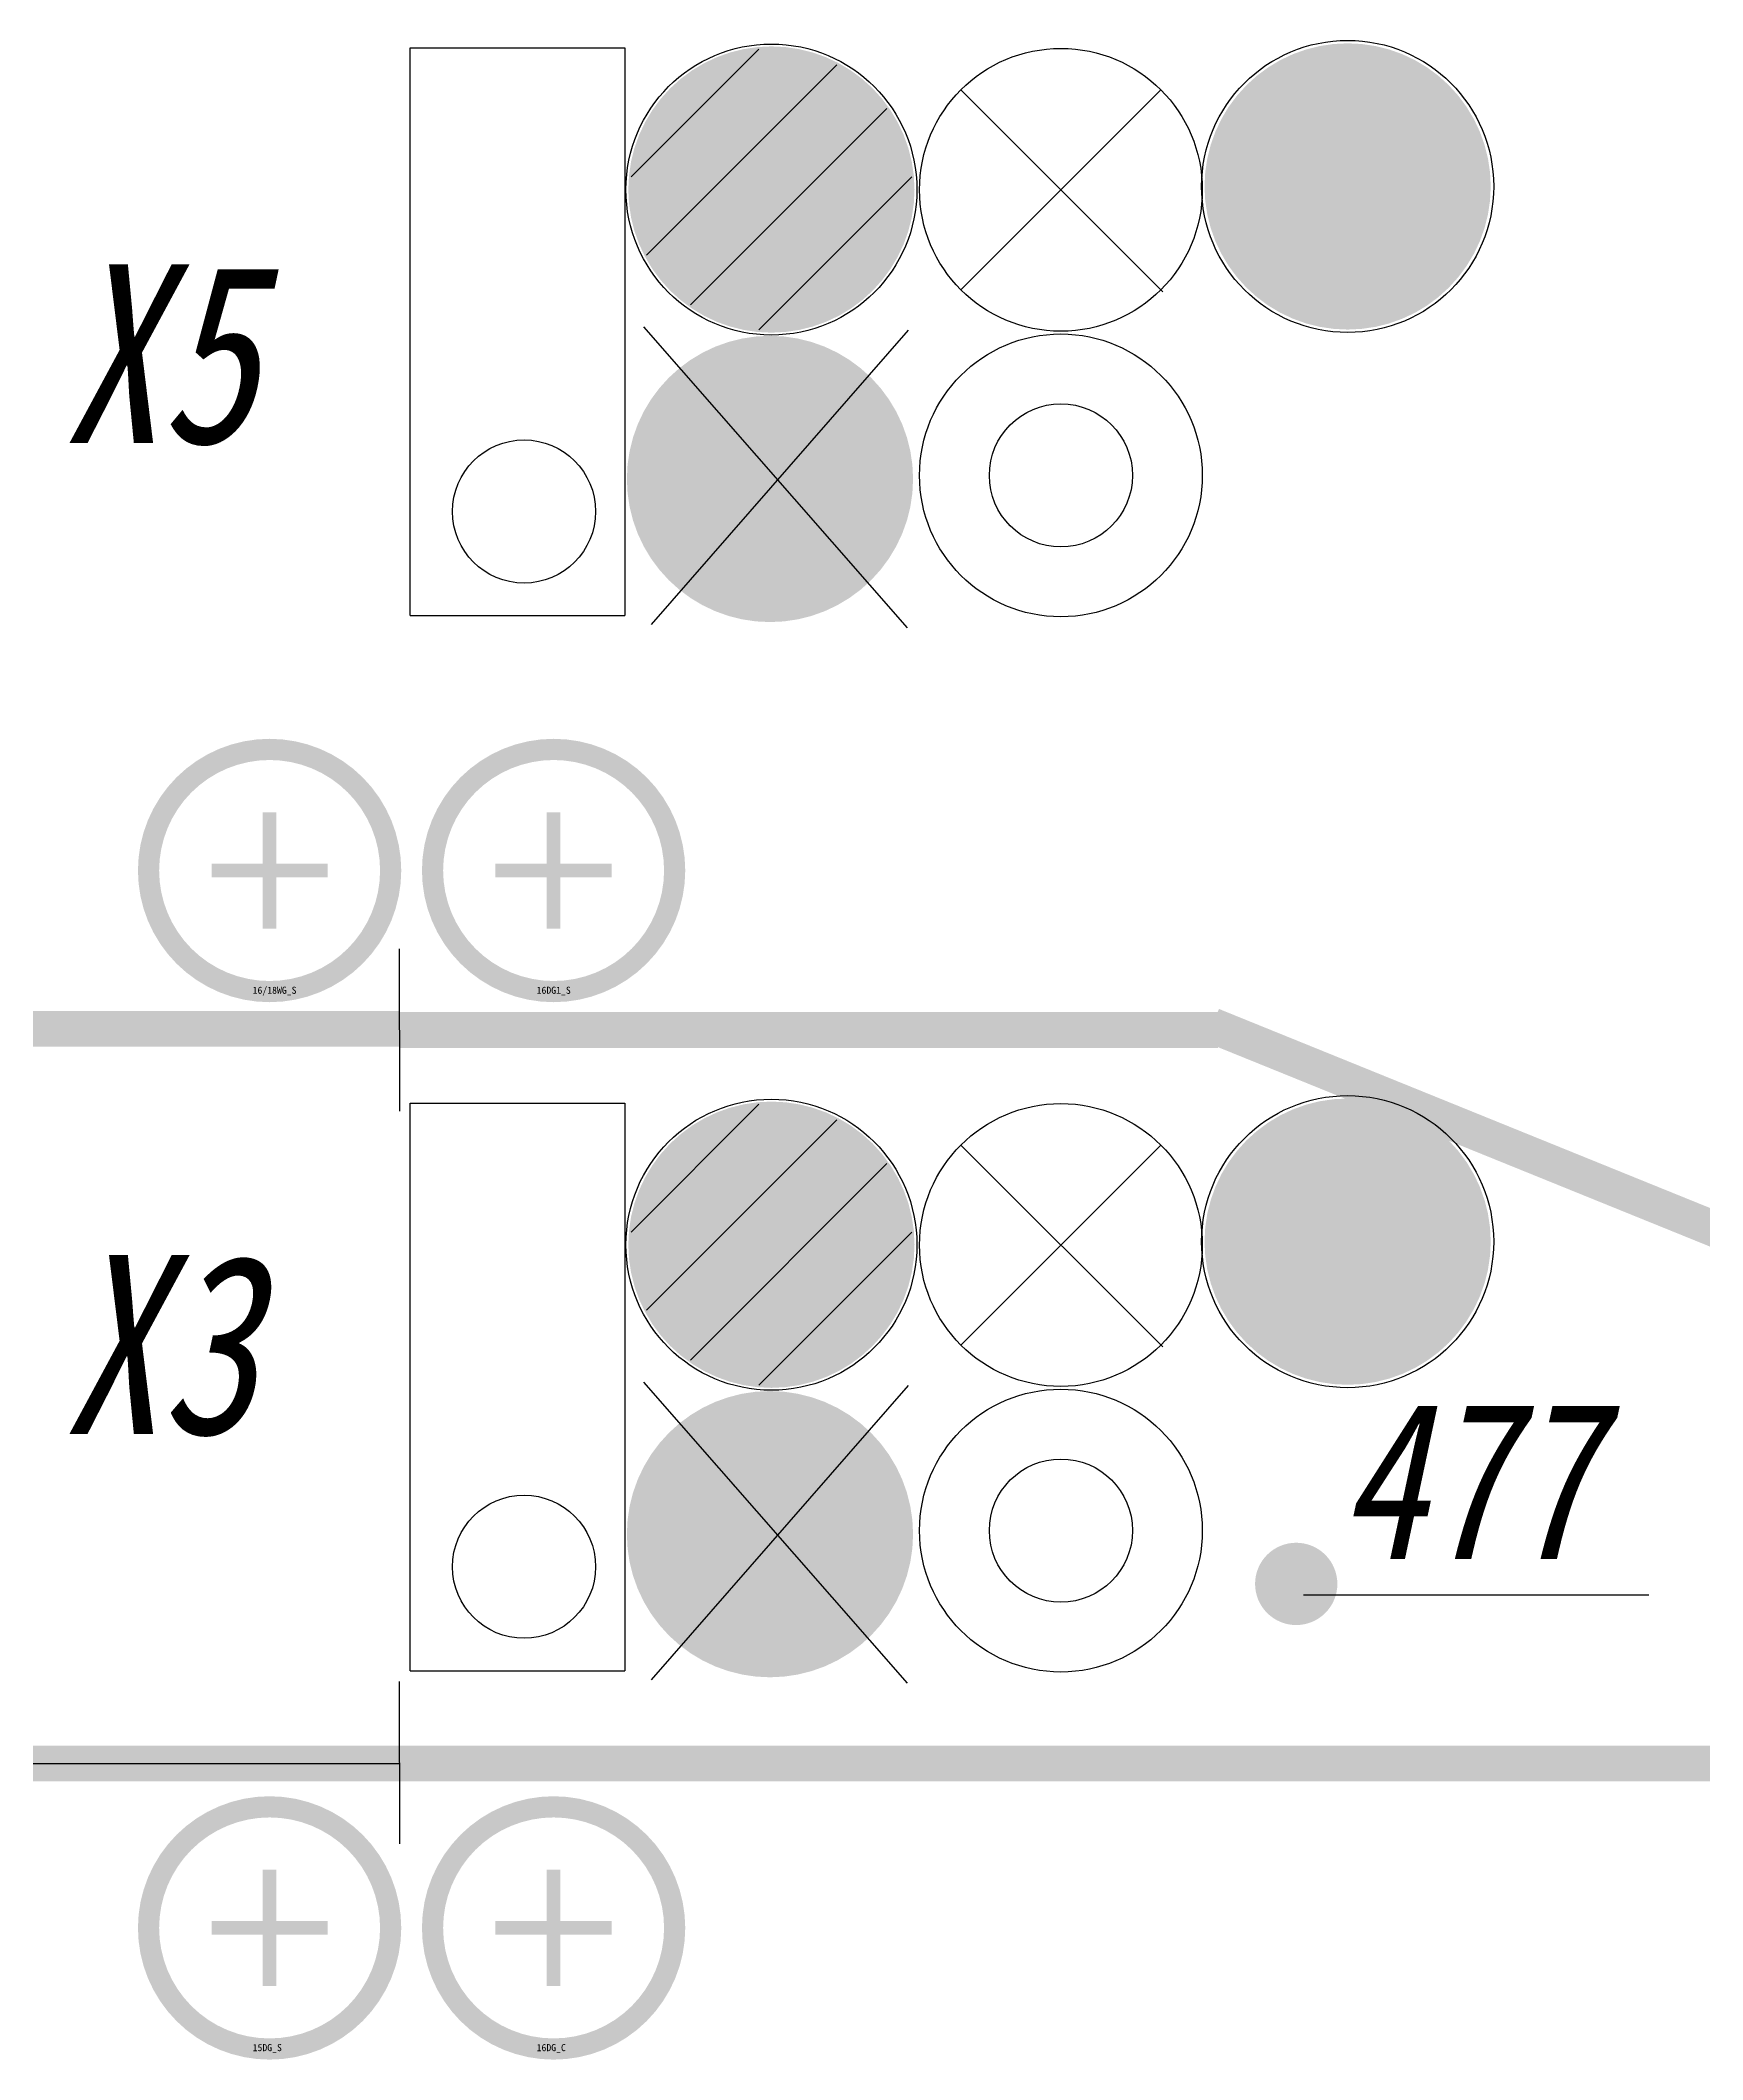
# Model space of a CAD drawing. Header units: millimetres. Extents: x 161 to 2634, y 181 to 396.
# Drawn here: x 1674.96 to 1698.19, y 288.05 to 316.26 of the extents above; entities that cross this region are included whole.
import ezdxf

# ---------------------------------------------------------------- set-up
doc = ezdxf.new("R2010")
doc.units = ezdxf.units.MM
for name, color, linetype in [('TEXT', 7, 'Continuous'), ('VECT', 7, 'Continuous'), ('信号机', 7, 'Continuous'), ('轨道电路', 7, 'Continuous')]:
    doc.layers.add(name, color=color, linetype=linetype)
doc.styles.get("Standard").update_dxf_attribs({"font": 'simsunb.ttf'})
doc.styles.add('TEXT', font='simsunb.ttf', dxfattribs={"width": 0.6, "oblique": 12, "height": 2})

# ---------------------------------------------------------------- blocks, each defined once
blk = doc.blocks.new('*X36')
at = {"color": 0}
for p, q in [((54.32, 22.924), (56.107, 24.711)), ((54.538, 21.834), (57.197, 24.493)), ((55.149, 21.138), (57.894, 23.882)), ((56.107, 20.787), (58.244, 22.924))]:
    blk.add_line(p, q, dxfattribs=at)
blk = doc.blocks.new('出站信号机2')
at = {"layer": '信号机', "color": 1}
for p, q in [((-3.408, 8), (-7.003, 3.888)), ((-6.988, 8.046), (-3.301, 3.842))]:
    blk.add_line(p, q, dxfattribs=at)
at = {"layer": '信号机', "color": 7}
for p, q in [((-3.037, -0.057), (-3.037, 7.875)), ((-0.037, 7.875), (-3.037, 7.875)), ((-0.037, 7.875), (-0.037, -0.057)), ((-0.037, -0.057), (-3.037, -0.057))]:
    blk.add_line(p, q, dxfattribs=at)
at = {"layer": '信号机'}
for p, q in [((-10.554, 3.35), (-7.733, 0.529)), ((-7.733, 3.324), (-10.528, 0.529))]:
    blk.add_line(p, q, dxfattribs=at)
at = {"layer": '信号机', "color": 1, "const_width": 2}
blk.add_lwpolyline([(-4.065, 5.966, 1), (-6.065, 5.966, 1)], format="xyb", close=True, dxfattribs=at)
at = {"layer": '信号机', "color": 3, "const_width": 2}
blk.add_lwpolyline([(-12.138, 1.879, 1), (-14.138, 1.879, 1)], format="xyb", close=True, dxfattribs=at)
at = {"layer": '信号机', "color": 2, "const_width": 2}
blk.add_lwpolyline([(-4.085, 1.922, 1), (-6.085, 1.922, 1)], format="xyb", close=True, dxfattribs=at)
at = {"layer": '信号机', "color": 7}
for centre, radius in [((-9.131, 5.916), 1.976), ((-1.628, 6.421), 1), ((-9.131, 5.916), 1), ((-5.085, 1.922), 2.033), ((-9.131, 1.926), 1.976)]:
    blk.add_circle(centre, radius, dxfattribs=at)
at = {"layer": '信号机', "color": 7, "linetype": 'Continuous'}
blk.add_circle((-13.138, 1.879), 2.041, dxfattribs=at)
at = {"layer": '信号机', "color": 7, "rotation": 180}
blk.add_blockref('*X36', (51.197, 24.671), dxfattribs=at)
at = {"layer": '信号机', "color": 1, "style": 'TEXT'}
for tag, p in [('FX', (-5.536, 5.333)), ('BX', (-4.553, 5.3)), ('LX', (-3.874, 5.333))]:
    blk.add_attdef(tag, p, '', height=0.01, rotation=180, dxfattribs=at)
blk = doc.blocks.new('站内_S')
at = {"color": 7, "const_width": 0.296}
blk.add_lwpolyline([(-1.692, 0, 1), (1.692, 0, 1)], format="xyb", close=True, dxfattribs=at)
at = {"color": 1, "const_width": 0.192}
for points in [[(0, 0.812), (0, -0.812)], [(-0.812, 0), (0.812, 0)]]:
    blk.add_lwpolyline(points, dxfattribs=at)
at = {"color": 7}
blk.add_attdef('NAME', (-0.236, -1.723), '', height=0.1, dxfattribs=at)

msp = doc.modelspace()

# ---------------------------------------------------------------- linework, layer by layer
at = {"const_width": 0.5}
for points in [[(1713.671, 293.45), (1691.339, 302.5)], [(1650.801, 302.454), (1679.979, 302.454)], [(1679.979, 302.438), (1691.418, 302.438)], [(1691.451, 302.455), (1691.458, 302.455)], [(1333.594, 292.19), (1679.979, 292.19)], [(1679.979, 292.19), (1722.397, 292.19)]]:
    msp.add_lwpolyline(points, dxfattribs=at)
at = {"layer": 'TEXT', "color": 7, "const_width": 0.575}
msp.add_lwpolyline([(1692.225, 294.698, 1), (1692.8, 294.698, 1)], format="xyb", close=True, dxfattribs=at)
at = {"layer": 'TEXT', "color": 7}
msp.add_lwpolyline([(1697.44, 294.542), (1692.614, 294.542)], dxfattribs=at)
at = {"layer": 'VECT', "color": 7}
for points in [[(1679.978, 303.57), (1679.98, 301.305)], [(1679.978, 293.333), (1679.98, 291.068)], [(1666.503, 292.19), (1679.979, 292.19)]]:
    msp.add_lwpolyline(points, dxfattribs=at)

# ---------------------------------------------------------------- block references
at = {"rotation": 180}
for p in [(1680.093, 316.103), (1680.093, 301.359)]:
    msp.add_blockref('出站信号机2', p, dxfattribs=at).add_auto_attribs({'BX': 'X3'})
at = {"layer": '轨道电路', "color": 50}
ref = msp.add_blockref('站内_S', (1678.165, 304.666), dxfattribs=at)
ref.add_attrib('NAME', '16/18WG_S', (1677.928, 302.943), dxfattribs={"color": 7, "height": 0.1})
ref = msp.add_blockref('站内_S', (1682.134, 304.666), dxfattribs=at)
ref.add_attrib('NAME', '16DG1_S', (1681.897, 302.943), dxfattribs={"color": 7, "height": 0.1})
ref = msp.add_blockref('站内_S', (1678.165, 289.891), dxfattribs=at)
ref.add_attrib('NAME', '15DG_S', (1677.928, 288.169), dxfattribs={"color": 7, "height": 0.1})
ref = msp.add_blockref('站内_S', (1682.134, 289.891), dxfattribs=at)
ref.add_attrib('NAME', '16DG_C', (1681.897, 288.169), dxfattribs={"color": 7, "height": 0.1})

# ---------------------------------------------------------------- texts
at = {"layer": 'VECT', "color": 7, "style": 'TEXT', "oblique": 12, "width": 0.8}
for s, height, p in [('X5', 2.5, (1675.272, 310.637)), ('X3', 2.5, (1675.272, 296.792)), ('477', 2.2, (1693.113, 295.048))]:
    msp.add_text(s, height=height, dxfattribs=at).set_placement(p)

doc.saveas('drawing.dxf')
